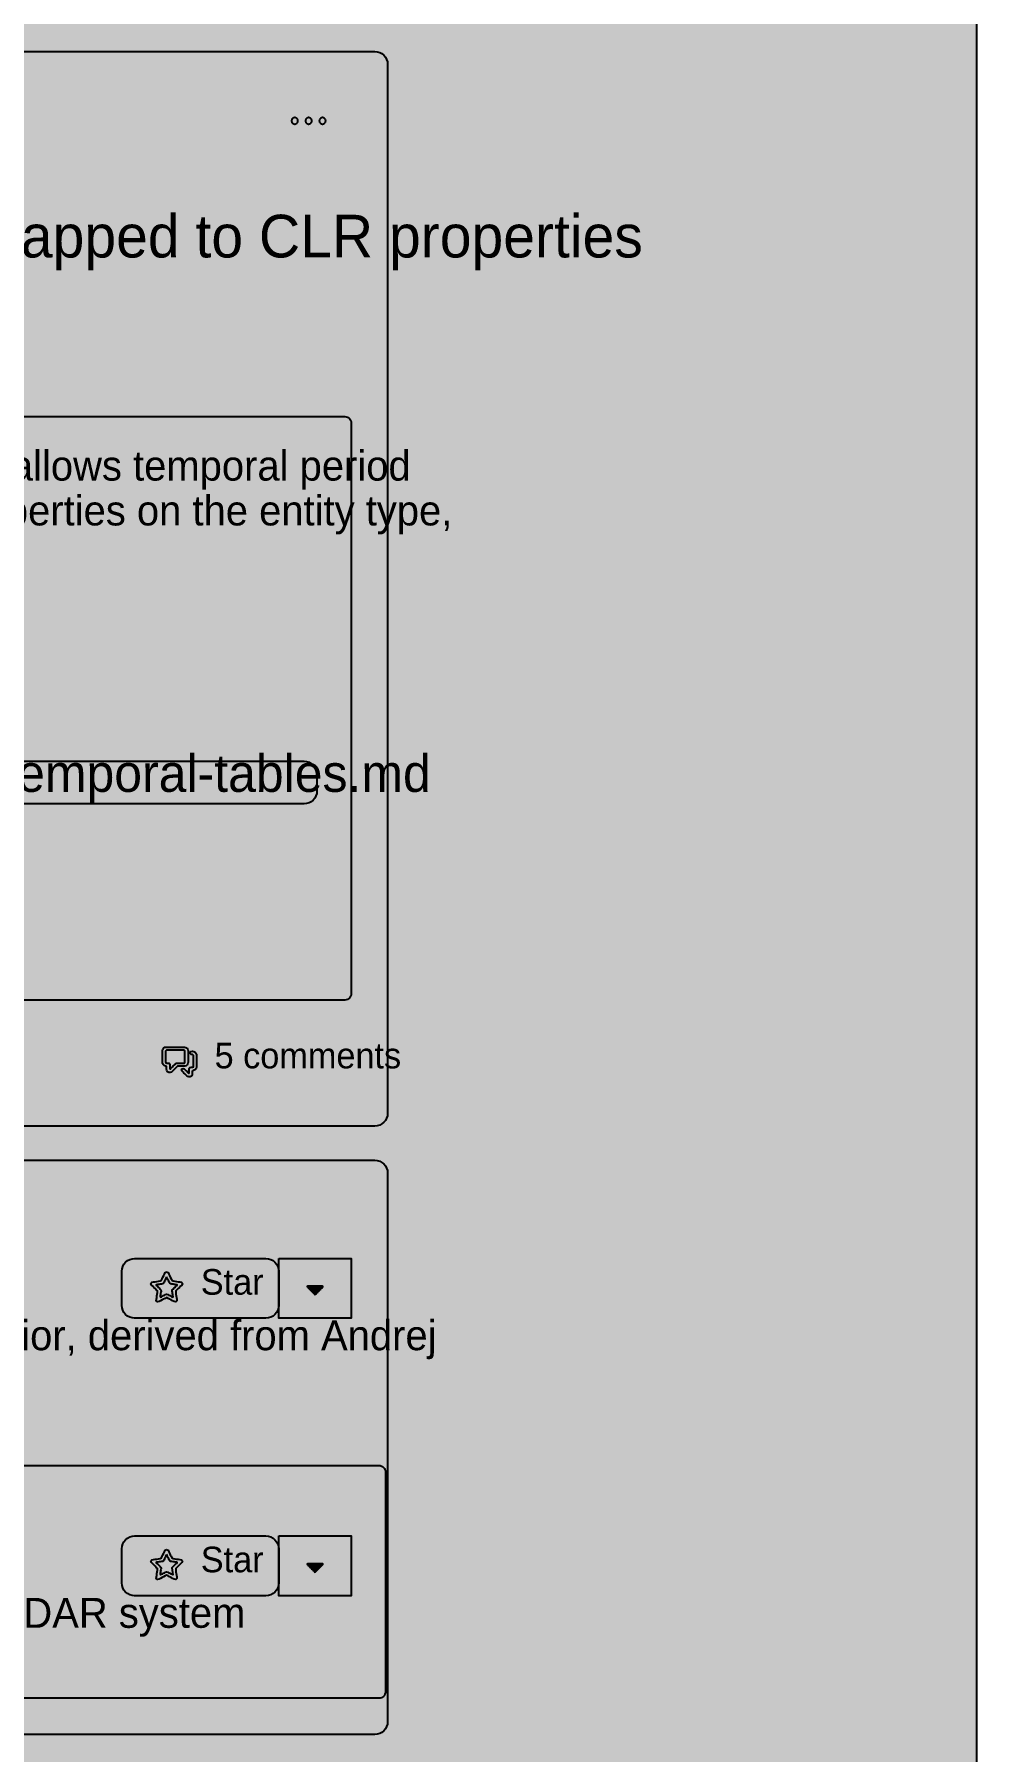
# Model space of a CAD drawing. Extents: x 0 to 2255, y 0 to 8703.
# Drawn here: x 839 to 1280, y 7000 to 7804 of the extents above; entities that cross this region are included whole.
import ezdxf

# ---------------------------------------------------------------- set-up
doc = ezdxf.new("R2010")
doc.units = 0

msp = doc.modelspace()

# ---------------------------------------------------------------- hatches: boundary and pattern name
at = {"true_color": 0x0d1117}
for points in [[(0, 8703), (1280, 8703), (1280, 0.44), (0, 0.44)], [(0, 8639), (1280, 8639), (1280, 0.44), (0, 0.44)], [(350, 7796.22), (998.03, 7796.22), (998.03, 7796.22), (999.2, 7796.1), (1000.33, 7795.76), (1001.36, 7795.21), (1002.27, 7794.46), (1003.02, 7793.55), (1003.57, 7792.51), (1003.92, 7791.39), (1004.03, 7790.22), (1004.03, 7298.94), (1004.03, 7298.94), (1003.92, 7297.77), (1003.57, 7296.64), (1003.02, 7295.6), (1002.27, 7294.69), (1001.36, 7293.95), (1000.33, 7293.39), (999.2, 7293.05), (998.03, 7292.94), (350, 7292.94), (350, 7292.94), (348.83, 7293.05), (347.7, 7293.39), (346.67, 7293.95), (345.76, 7294.69), (345.01, 7295.6), (344.46, 7296.64), (344.12, 7297.77), (344, 7298.94), (344, 7790.22), (344, 7790.22), (344.12, 7791.39), (344.46, 7792.51), (345.01, 7793.55), (345.76, 7794.46), (346.67, 7795.21), (347.7, 7795.76), (348.83, 7796.1), (350, 7796.22)], [(350, 7276.94), (998.03, 7276.94), (998.03, 7276.94), (999.2, 7276.82), (1000.33, 7276.48), (1001.36, 7275.93), (1002.27, 7275.18), (1003.02, 7274.27), (1003.57, 7273.23), (1003.92, 7272.11), (1004.03, 7270.94), (1004.03, 7013.94), (1004.03, 7013.94), (1003.92, 7012.77), (1003.57, 7011.64), (1003.02, 7010.6), (1002.27, 7009.69), (1001.36, 7008.95), (1000.33, 7008.39), (999.2, 7008.05), (998.03, 7007.94), (350, 7007.94), (350, 7007.94), (348.83, 7008.05), (347.7, 7008.39), (346.67, 7008.95), (345.76, 7009.69), (345.01, 7010.6), (344.46, 7011.64), (344.12, 7012.77), (344, 7013.94), (344, 7270.94), (344, 7270.94), (344.12, 7272.11), (344.46, 7273.23), (345.01, 7274.27), (345.76, 7275.18), (346.67, 7275.93), (347.7, 7276.48), (348.83, 7276.82), (350, 7276.94)], [(348, 7133.94), (1000.03, 7133.94), (1000.03, 7133.94), (1000.62, 7133.88), (1001.18, 7133.71), (1001.7, 7133.43), (1002.15, 7133.06), (1002.53, 7132.6), (1002.8, 7132.09), (1002.97, 7131.52), (1003.03, 7130.94), (1003.03, 7027.94), (1003.03, 7027.94), (1002.97, 7027.35), (1002.8, 7026.79), (1002.53, 7026.27), (1002.15, 7025.82), (1001.7, 7025.44), (1001.18, 7025.17), (1000.62, 7025), (1000.03, 7024.94), (348, 7024.94), (348, 7024.94), (347.41, 7025), (346.85, 7025.17), (346.33, 7025.44), (345.88, 7025.82), (345.51, 7026.27), (345.23, 7026.79), (345.06, 7027.35), (345, 7027.94), (345, 7130.94), (345, 7130.94), (345.06, 7131.52), (345.23, 7132.09), (345.51, 7132.6), (345.88, 7133.06), (346.33, 7133.43), (346.85, 7133.71), (347.41, 7133.88), (348, 7133.94)]]:
    msp.add_hatch(color=256, dxfattribs=at).paths.add_polyline_path(points, flags=0)
at = {"true_color": 0x010409}
msp.add_hatch(color=256, dxfattribs=at).paths.add_polyline_path([(0, 8639), (1280, 8639), (1280, 0.44), (0, 0.44)], flags=0)
at = {"true_color": 0x9198a1}
h = msp.add_hatch(color=256, dxfattribs=at)
h.paths.add_polyline_path([(967.03, 7762.22), (967.18, 7762.23), (967.32, 7762.25), (967.47, 7762.28), (967.61, 7762.33), (967.74, 7762.4), (967.86, 7762.47), (967.98, 7762.56), (968.09, 7762.66), (968.19, 7762.77), (968.28, 7762.89), (968.35, 7763.01), (968.42, 7763.14), (968.47, 7763.28), (968.5, 7763.43), (968.52, 7763.57), (968.53, 7763.72), (968.52, 7763.87), (968.5, 7764.01), (968.47, 7764.15), (968.42, 7764.29), (968.35, 7764.43), (968.28, 7764.55), (968.19, 7764.67), (968.09, 7764.78), (967.98, 7764.88), (967.86, 7764.97), (967.74, 7765.04), (967.61, 7765.1), (967.47, 7765.15), (967.32, 7765.19), (967.18, 7765.21), (967.03, 7765.22), (966.88, 7765.21), (966.74, 7765.19), (966.6, 7765.15), (966.46, 7765.1), (966.32, 7765.04), (966.2, 7764.97), (966.08, 7764.88), (965.97, 7764.78), (965.87, 7764.67), (965.78, 7764.55), (965.71, 7764.43), (965.65, 7764.29), (965.6, 7764.15), (965.56, 7764.01), (965.54, 7763.87), (965.53, 7763.72), (965.54, 7763.57), (965.56, 7763.43), (965.6, 7763.28), (965.65, 7763.14), (965.71, 7763.01), (965.78, 7762.89), (965.87, 7762.77), (965.97, 7762.66), (966.08, 7762.56), (966.2, 7762.47), (966.32, 7762.4), (966.46, 7762.33), (966.6, 7762.28), (966.74, 7762.25), (966.88, 7762.23), (967.03, 7762.22)], flags=0)
h.paths.add_polyline_path([(960.53, 7762.22), (960.68, 7762.23), (960.82, 7762.25), (960.97, 7762.28), (961.11, 7762.33), (961.24, 7762.4), (961.36, 7762.47), (961.48, 7762.56), (961.59, 7762.66), (961.69, 7762.77), (961.78, 7762.89), (961.85, 7763.01), (961.92, 7763.14), (961.97, 7763.28), (962, 7763.43), (962.02, 7763.57), (962.03, 7763.72), (962.02, 7763.87), (962, 7764.01), (961.97, 7764.15), (961.92, 7764.29), (961.85, 7764.43), (961.78, 7764.55), (961.69, 7764.67), (961.59, 7764.78), (961.48, 7764.88), (961.36, 7764.97), (961.24, 7765.04), (961.11, 7765.1), (960.97, 7765.15), (960.82, 7765.19), (960.68, 7765.21), (960.53, 7765.22), (960.38, 7765.21), (960.24, 7765.19), (960.1, 7765.15), (959.96, 7765.1), (959.82, 7765.04), (959.7, 7764.97), (959.58, 7764.88), (959.47, 7764.78), (959.37, 7764.67), (959.28, 7764.55), (959.21, 7764.43), (959.15, 7764.29), (959.1, 7764.15), (959.06, 7764.01), (959.04, 7763.87), (959.03, 7763.72), (959.04, 7763.57), (959.06, 7763.43), (959.1, 7763.28), (959.15, 7763.14), (959.21, 7763.01), (959.28, 7762.89), (959.37, 7762.77), (959.47, 7762.66), (959.58, 7762.56), (959.7, 7762.47), (959.82, 7762.4), (959.96, 7762.33), (960.1, 7762.28), (960.24, 7762.25), (960.38, 7762.23), (960.53, 7762.22)], flags=0)
h.paths.add_polyline_path([(973.53, 7762.22), (973.68, 7762.23), (973.82, 7762.25), (973.97, 7762.28), (974.11, 7762.33), (974.24, 7762.4), (974.36, 7762.47), (974.48, 7762.56), (974.59, 7762.66), (974.69, 7762.77), (974.78, 7762.89), (974.85, 7763.01), (974.92, 7763.14), (974.97, 7763.28), (975, 7763.43), (975.02, 7763.57), (975.03, 7763.72), (975.02, 7763.87), (975, 7764.01), (974.97, 7764.15), (974.92, 7764.29), (974.85, 7764.43), (974.78, 7764.55), (974.69, 7764.67), (974.59, 7764.78), (974.48, 7764.88), (974.36, 7764.97), (974.24, 7765.04), (974.11, 7765.1), (973.97, 7765.15), (973.82, 7765.19), (973.68, 7765.21), (973.53, 7765.22), (973.38, 7765.21), (973.24, 7765.19), (973.1, 7765.15), (972.96, 7765.1), (972.82, 7765.04), (972.7, 7764.97), (972.58, 7764.88), (972.47, 7764.78), (972.37, 7764.67), (972.28, 7764.55), (972.21, 7764.43), (972.15, 7764.29), (972.1, 7764.15), (972.06, 7764.01), (972.04, 7763.87), (972.03, 7763.72), (972.04, 7763.57), (972.06, 7763.43), (972.1, 7763.28), (972.15, 7763.14), (972.21, 7763.01), (972.28, 7762.89), (972.37, 7762.77), (972.47, 7762.66), (972.58, 7762.56), (972.7, 7762.47), (972.82, 7762.4), (972.96, 7762.33), (973.1, 7762.28), (973.24, 7762.25), (973.38, 7762.23), (973.53, 7762.22)], flags=0)
at = {"true_color": 0x151b23}
msp.add_hatch(color=256, dxfattribs=at).paths.add_polyline_path([(364, 7625.22), (984.03, 7625.22), (984.03, 7625.22), (984.62, 7625.16), (985.18, 7624.99), (985.7, 7624.71), (986.15, 7624.34), (986.53, 7623.89), (986.8, 7623.37), (986.97, 7622.8), (987.03, 7622.22), (987.03, 7354.94), (987.03, 7354.94), (986.97, 7354.35), (986.8, 7353.79), (986.53, 7353.27), (986.15, 7352.82), (985.7, 7352.44), (985.18, 7352.17), (984.62, 7352), (984.03, 7351.94), (364, 7351.94), (364, 7351.94), (363.41, 7352), (362.85, 7352.17), (362.33, 7352.44), (361.88, 7352.82), (361.51, 7353.27), (361.23, 7353.79), (361.06, 7354.35), (361, 7354.94), (361, 7622.22), (361, 7622.22), (361.06, 7622.8), (361.23, 7623.37), (361.51, 7623.89), (361.88, 7624.34), (362.33, 7624.71), (362.85, 7624.99), (363.41, 7625.16), (364, 7625.22)], flags=0)
at = {"true_color": 0x656c76}
msp.add_hatch(color=256, dxfattribs=at).paths.add_polyline_path([(383, 7463.81), (964.92, 7463.81), (964.92, 7463.81), (966.09, 7463.7), (967.22, 7463.36), (968.26, 7462.8), (969.16, 7462.06), (969.91, 7461.15), (970.47, 7460.11), (970.81, 7458.98), (970.92, 7457.81), (970.92, 7449.81), (970.92, 7449.81), (970.81, 7448.64), (970.47, 7447.52), (969.91, 7446.48), (969.16, 7445.57), (968.26, 7444.82), (967.22, 7444.27), (966.09, 7443.93), (964.92, 7443.81), (383, 7443.81), (383, 7443.81), (381.83, 7443.93), (380.7, 7444.27), (379.67, 7444.82), (378.76, 7445.57), (378.01, 7446.48), (377.46, 7447.52), (377.12, 7448.64), (377, 7449.81), (377, 7457.81), (377, 7457.81), (377.12, 7458.98), (377.46, 7460.11), (378.01, 7461.15), (378.76, 7462.06), (379.67, 7462.8), (380.7, 7463.36), (381.83, 7463.7), (383, 7463.81)], flags=0)
at = {"true_color": 0x9198a1}
h = msp.add_hatch(color=256, dxfattribs=at)
h.paths.add_polyline_path([(900.27, 7329.94), (900.93, 7329.94), (901.6, 7329.94), (902.26, 7329.94), (902.92, 7329.94), (903.59, 7329.94), (904.25, 7329.94), (904.92, 7329.94), (905.58, 7329.94), (906.25, 7329.94), (906.91, 7329.94), (907.58, 7329.94), (908.24, 7329.94), (908.91, 7329.93), (909.54, 7329.75), (910.07, 7329.35), (910.41, 7328.79), (910.52, 7328.13), (910.52, 7327.47), (910.52, 7326.81), (910.52, 7326.14), (910.52, 7325.48), (910.52, 7324.81), (910.52, 7324.15), (910.52, 7323.48), (910.52, 7322.82), (910.43, 7322.16), (910.12, 7321.58), (909.61, 7321.16), (908.98, 7320.95), (908.32, 7320.94), (907.65, 7320.94), (906.99, 7320.94), (906.33, 7320.94), (905.66, 7320.94), (905.17, 7320.53), (904.7, 7320.06), (904.23, 7319.59), (903.76, 7319.12), (903.29, 7318.65), (902.8, 7318.2), (902.18, 7317.96), (901.53, 7318.01), (900.96, 7318.35), (900.6, 7318.9), (900.52, 7319.55), (900.52, 7320.22), (900.52, 7320.88), (899.91, 7320.97), (899.3, 7321.23), (898.83, 7321.69), (898.56, 7322.3), (898.52, 7322.96), (898.52, 7323.62), (898.52, 7324.29), (898.52, 7324.95), (898.52, 7325.62), (898.52, 7326.28), (898.52, 7326.95), (898.52, 7327.61), (898.52, 7328.28), (898.68, 7328.92), (899.06, 7329.46), (899.62, 7329.81), (900.27, 7329.94)], flags=0)
h.paths.add_polyline_path([(900.02, 7328.19), (900.02, 7327.67), (900.02, 7327.14), (900.02, 7326.62), (900.02, 7326.1), (900.02, 7325.58), (900.02, 7325.06), (900.02, 7324.54), (900.02, 7324.02), (900.02, 7323.49), (900.02, 7322.97), (900.12, 7322.48), (900.63, 7322.44), (901.15, 7322.44), (901.65, 7322.33), (901.97, 7321.93), (902.02, 7321.41), (902.02, 7320.89), (902.02, 7320.37), (902.02, 7319.85), (902.13, 7319.62), (902.5, 7319.99), (902.87, 7320.35), (903.24, 7320.72), (903.61, 7321.09), (903.98, 7321.46), (904.35, 7321.83), (904.72, 7322.2), (905.17, 7322.43), (905.69, 7322.44), (906.21, 7322.44), (906.73, 7322.44), (907.26, 7322.44), (907.78, 7322.44), (908.3, 7322.44), (908.82, 7322.44), (909.02, 7322.87), (909.02, 7323.39), (909.02, 7323.91), (909.02, 7324.44), (909.02, 7324.96), (909.02, 7325.48), (909.02, 7326), (909.02, 7326.52), (909.02, 7327.04), (909.02, 7327.56), (909.02, 7328.09), (908.74, 7328.44), (908.22, 7328.44), (907.7, 7328.44), (907.17, 7328.44), (906.65, 7328.44), (906.13, 7328.44), (905.61, 7328.44), (905.09, 7328.44), (904.57, 7328.44), (904.04, 7328.44), (903.52, 7328.44), (903, 7328.44), (902.48, 7328.44), (901.96, 7328.44), (901.44, 7328.44), (900.92, 7328.44), (900.39, 7328.44), (900.02, 7328.19)], flags=0)
h.paths.add_polyline_path([(913.02, 7326.19), (912.55, 7326.44), (911.95, 7326.51), (911.55, 7326.95), (911.6, 7327.54), (912.07, 7327.91), (912.67, 7327.94), (913.28, 7327.86), (913.82, 7327.59), (914.23, 7327.14), (914.47, 7326.58), (914.52, 7325.98), (914.52, 7325.37), (914.52, 7324.76), (914.52, 7324.15), (914.52, 7323.54), (914.52, 7322.93), (914.52, 7322.32), (914.52, 7321.71), (914.52, 7321.1), (914.5, 7320.49), (914.33, 7319.91), (913.97, 7319.42), (913.47, 7319.08), (912.88, 7318.94), (912.52, 7318.69), (912.52, 7318.08), (912.52, 7317.47), (912.42, 7316.87), (912.09, 7316.37), (911.58, 7316.04), (910.98, 7315.94), (910.4, 7316.1), (909.92, 7316.47), (909.49, 7316.9), (909.06, 7317.33), (908.63, 7317.76), (908.2, 7318.2), (907.77, 7318.63), (907.5, 7319.16), (907.7, 7319.72), (908.24, 7319.96), (908.79, 7319.73), (909.22, 7319.3), (909.65, 7318.86), (910.08, 7318.43), (910.51, 7318), (910.94, 7317.57), (911.02, 7318), (911.02, 7318.61), (911.02, 7319.22), (911.03, 7319.83), (911.36, 7320.32), (911.95, 7320.44), (912.56, 7320.44), (913.02, 7320.7), (913.02, 7321.31), (913.02, 7321.92), (913.02, 7322.53), (913.02, 7323.14), (913.02, 7323.75), (913.02, 7324.36), (913.02, 7324.97), (913.02, 7325.58), (913.02, 7326.19)], flags=0)
at = {"true_color": 0x212830}
for points in [[(885.5, 7230.94), (947.03, 7230.94), (947.03, 7230.94), (948.2, 7230.82), (949.33, 7230.48), (950.36, 7229.93), (951.27, 7229.18), (952.02, 7228.27), (952.57, 7227.23), (952.92, 7226.11), (953.03, 7224.94), (953.03, 7208.94), (953.03, 7208.94), (952.92, 7207.77), (952.57, 7206.64), (952.02, 7205.6), (951.27, 7204.69), (950.36, 7203.95), (949.33, 7203.39), (948.2, 7203.05), (947.03, 7202.94), (885.5, 7202.94), (885.5, 7202.94), (884.33, 7203.05), (883.2, 7203.39), (882.17, 7203.95), (881.26, 7204.69), (880.51, 7205.6), (879.96, 7206.64), (879.62, 7207.77), (879.5, 7208.94), (879.5, 7224.94), (879.5, 7224.94), (879.62, 7226.11), (879.96, 7227.23), (880.51, 7228.27), (881.26, 7229.18), (882.17, 7229.93), (883.2, 7230.48), (884.33, 7230.82), (885.5, 7230.94)], [(953.03, 7230.94), (987.03, 7230.94), (987.03, 7202.94), (953.03, 7202.94)], [(885.5, 7100.94), (947.03, 7100.94), (947.03, 7100.94), (948.2, 7100.82), (949.33, 7100.48), (950.36, 7099.93), (951.27, 7099.18), (952.02, 7098.27), (952.57, 7097.23), (952.92, 7096.11), (953.03, 7094.94), (953.03, 7078.94), (953.03, 7078.94), (952.92, 7077.77), (952.57, 7076.64), (952.02, 7075.6), (951.27, 7074.69), (950.36, 7073.95), (949.33, 7073.39), (948.2, 7073.05), (947.03, 7072.94), (885.5, 7072.94), (885.5, 7072.94), (884.33, 7073.05), (883.2, 7073.39), (882.17, 7073.95), (881.26, 7074.69), (880.51, 7075.6), (879.96, 7076.64), (879.62, 7077.77), (879.5, 7078.94), (879.5, 7094.94), (879.5, 7094.94), (879.62, 7096.11), (879.96, 7097.23), (880.51, 7098.27), (881.26, 7099.18), (882.17, 7099.93), (883.2, 7100.48), (884.33, 7100.82), (885.5, 7100.94)], [(953.03, 7100.94), (987.03, 7100.94), (987.03, 7072.94), (953.03, 7072.94)]]:
    msp.add_hatch(color=256, dxfattribs=at).paths.add_polyline_path(points, flags=0)
at = {"true_color": 0x9198a1}
h = msp.add_hatch(color=256, dxfattribs=at)
h.paths.add_polyline_path([(900.5, 7224.69), (901.15, 7224.3), (901.51, 7223.59), (901.86, 7222.88), (902.21, 7222.17), (902.56, 7221.45), (902.91, 7220.74), (903.53, 7220.39), (904.31, 7220.27), (905.1, 7220.16), (905.89, 7220.04), (906.67, 7219.93), (907.46, 7219.79), (907.9, 7219.18), (907.59, 7218.48), (907.03, 7217.92), (906.46, 7217.37), (905.89, 7216.81), (905.32, 7216.26), (904.75, 7215.7), (904.74, 7214.97), (904.88, 7214.18), (905.01, 7213.4), (905.15, 7212.62), (905.28, 7211.83), (905.33, 7211.05), (904.76, 7210.54), (904.02, 7210.74), (903.31, 7211.11), (902.61, 7211.48), (901.91, 7211.85), (901.2, 7212.22), (900.5, 7212.59), (899.79, 7212.22), (899.09, 7211.85), (898.39, 7211.48), (897.68, 7211.11), (896.98, 7210.74), (896.23, 7210.54), (895.67, 7211.05), (895.72, 7211.84), (895.86, 7212.62), (895.99, 7213.4), (896.12, 7214.19), (896.26, 7214.97), (896.25, 7215.71), (895.68, 7216.26), (895.11, 7216.82), (894.54, 7217.37), (893.97, 7217.93), (893.4, 7218.48), (893.09, 7219.18), (893.54, 7219.79), (894.33, 7219.93), (895.11, 7220.04), (895.9, 7220.16), (896.69, 7220.27), (897.47, 7220.39), (898.09, 7220.74), (898.44, 7221.45), (898.79, 7222.17), (899.14, 7222.88), (899.49, 7223.59), (899.85, 7224.3), (900.5, 7224.69)], flags=0)
h.paths.add_polyline_path([(900.5, 7222.24), (900.26, 7221.75), (900.02, 7221.26), (899.78, 7220.77), (899.53, 7220.29), (899.29, 7219.8), (899.04, 7219.31), (898.58, 7219.03), (898.04, 7218.95), (897.5, 7218.88), (896.97, 7218.8), (896.43, 7218.72), (895.89, 7218.64), (895.53, 7218.5), (895.92, 7218.12), (896.31, 7217.74), (896.7, 7217.36), (897.1, 7216.98), (897.49, 7216.6), (897.84, 7216.19), (897.9, 7215.66), (897.81, 7215.12), (897.71, 7214.58), (897.62, 7214.04), (897.53, 7213.51), (897.44, 7212.97), (897.58, 7212.75), (898.06, 7213), (898.54, 7213.26), (899.02, 7213.51), (899.51, 7213.76), (899.99, 7214.02), (900.5, 7214.19), (901.01, 7214.02), (901.49, 7213.76), (901.98, 7213.51), (902.46, 7213.25), (902.94, 7213), (903.43, 7212.75), (903.56, 7212.97), (903.47, 7213.51), (903.38, 7214.04), (903.29, 7214.58), (903.19, 7215.12), (903.1, 7215.66), (903.16, 7216.19), (903.51, 7216.6), (903.9, 7216.98), (904.3, 7217.36), (904.69, 7217.74), (905.08, 7218.12), (905.47, 7218.5), (905.11, 7218.64), (904.57, 7218.72), (904.03, 7218.8), (903.49, 7218.87), (902.95, 7218.95), (902.41, 7219.03), (901.96, 7219.32), (901.71, 7219.8), (901.47, 7220.29), (901.22, 7220.78), (900.98, 7221.27), (900.74, 7221.76), (900.5, 7222.24)], flags=0)
for points in [[(966.46, 7217.51), (966.66, 7217.31), (966.86, 7217.11), (967.05, 7216.91), (967.25, 7216.72), (967.45, 7216.52), (967.65, 7216.32), (967.85, 7216.12), (968.05, 7215.92), (968.25, 7215.72), (968.44, 7215.53), (968.64, 7215.33), (968.84, 7215.13), (969.04, 7214.93), (969.24, 7214.73), (969.44, 7214.53), (969.63, 7214.33), (969.83, 7214.14), (970.09, 7214.05), (970.31, 7214.21), (970.51, 7214.41), (970.7, 7214.61), (970.9, 7214.81), (971.1, 7215.01), (971.3, 7215.21), (971.5, 7215.4), (971.7, 7215.6), (971.89, 7215.8), (972.09, 7216), (972.29, 7216.2), (972.49, 7216.4), (972.69, 7216.6), (972.89, 7216.79), (973.09, 7216.99), (973.28, 7217.19), (973.48, 7217.39), (973.66, 7217.6), (973.61, 7217.86), (973.35, 7217.94), (973.07, 7217.94), (972.78, 7217.94), (972.5, 7217.94), (972.22, 7217.94), (971.94, 7217.94), (971.66, 7217.94), (971.38, 7217.94), (971.1, 7217.94), (970.82, 7217.94), (970.54, 7217.94), (970.26, 7217.94), (969.98, 7217.94), (969.7, 7217.94), (969.41, 7217.94), (969.13, 7217.94), (968.85, 7217.94), (968.57, 7217.94), (968.29, 7217.94), (968.01, 7217.94), (967.73, 7217.94), (967.45, 7217.94), (967.17, 7217.94), (966.89, 7217.94), (966.61, 7217.94), (966.4, 7217.77), (966.46, 7217.51)], [(966.46, 7087.51), (966.66, 7087.31), (966.86, 7087.11), (967.05, 7086.91), (967.25, 7086.72), (967.45, 7086.52), (967.65, 7086.32), (967.85, 7086.12), (968.05, 7085.92), (968.25, 7085.72), (968.44, 7085.53), (968.64, 7085.33), (968.84, 7085.13), (969.04, 7084.93), (969.24, 7084.73), (969.44, 7084.53), (969.63, 7084.33), (969.83, 7084.14), (970.09, 7084.05), (970.31, 7084.21), (970.51, 7084.41), (970.7, 7084.61), (970.9, 7084.81), (971.1, 7085.01), (971.3, 7085.21), (971.5, 7085.4), (971.7, 7085.6), (971.89, 7085.8), (972.09, 7086), (972.29, 7086.2), (972.49, 7086.4), (972.69, 7086.6), (972.89, 7086.79), (973.09, 7086.99), (973.28, 7087.19), (973.48, 7087.39), (973.66, 7087.6), (973.61, 7087.86), (973.35, 7087.94), (973.07, 7087.94), (972.78, 7087.94), (972.5, 7087.94), (972.22, 7087.94), (971.94, 7087.94), (971.66, 7087.94), (971.38, 7087.94), (971.1, 7087.94), (970.82, 7087.94), (970.54, 7087.94), (970.26, 7087.94), (969.98, 7087.94), (969.7, 7087.94), (969.41, 7087.94), (969.13, 7087.94), (968.85, 7087.94), (968.57, 7087.94), (968.29, 7087.94), (968.01, 7087.94), (967.73, 7087.94), (967.45, 7087.94), (967.17, 7087.94), (966.89, 7087.94), (966.61, 7087.94), (966.4, 7087.77), (966.46, 7087.51)]]:
    msp.add_hatch(color=256, dxfattribs=at).paths.add_polyline_path(points, flags=0)
h = msp.add_hatch(color=256, dxfattribs=at)
h.paths.add_polyline_path([(900.5, 7094.69), (901.15, 7094.3), (901.51, 7093.59), (901.86, 7092.88), (902.21, 7092.17), (902.56, 7091.45), (902.91, 7090.74), (903.53, 7090.39), (904.31, 7090.27), (905.1, 7090.16), (905.89, 7090.04), (906.67, 7089.93), (907.46, 7089.79), (907.9, 7089.18), (907.59, 7088.48), (907.03, 7087.92), (906.46, 7087.37), (905.89, 7086.81), (905.32, 7086.26), (904.75, 7085.7), (904.74, 7084.97), (904.88, 7084.18), (905.01, 7083.4), (905.15, 7082.62), (905.28, 7081.83), (905.33, 7081.05), (904.76, 7080.54), (904.02, 7080.74), (903.31, 7081.11), (902.61, 7081.48), (901.91, 7081.85), (901.2, 7082.22), (900.5, 7082.59), (899.79, 7082.22), (899.09, 7081.85), (898.39, 7081.48), (897.68, 7081.11), (896.98, 7080.74), (896.23, 7080.54), (895.67, 7081.05), (895.72, 7081.84), (895.86, 7082.62), (895.99, 7083.4), (896.12, 7084.19), (896.26, 7084.97), (896.25, 7085.71), (895.68, 7086.26), (895.11, 7086.82), (894.54, 7087.37), (893.97, 7087.93), (893.4, 7088.48), (893.09, 7089.18), (893.54, 7089.79), (894.33, 7089.93), (895.11, 7090.04), (895.9, 7090.16), (896.69, 7090.27), (897.47, 7090.39), (898.09, 7090.74), (898.44, 7091.45), (898.79, 7092.17), (899.14, 7092.88), (899.49, 7093.59), (899.85, 7094.3), (900.5, 7094.69)], flags=0)
h.paths.add_polyline_path([(900.5, 7092.24), (900.26, 7091.75), (900.02, 7091.26), (899.78, 7090.77), (899.53, 7090.29), (899.29, 7089.8), (899.04, 7089.31), (898.58, 7089.03), (898.04, 7088.95), (897.5, 7088.88), (896.97, 7088.8), (896.43, 7088.72), (895.89, 7088.64), (895.53, 7088.5), (895.92, 7088.12), (896.31, 7087.74), (896.7, 7087.36), (897.1, 7086.98), (897.49, 7086.6), (897.84, 7086.19), (897.9, 7085.66), (897.81, 7085.12), (897.71, 7084.58), (897.62, 7084.04), (897.53, 7083.51), (897.44, 7082.97), (897.58, 7082.75), (898.06, 7083), (898.54, 7083.26), (899.02, 7083.51), (899.51, 7083.76), (899.99, 7084.02), (900.5, 7084.19), (901.01, 7084.02), (901.49, 7083.76), (901.98, 7083.51), (902.46, 7083.25), (902.94, 7083), (903.43, 7082.75), (903.56, 7082.97), (903.47, 7083.51), (903.38, 7084.04), (903.29, 7084.58), (903.19, 7085.12), (903.1, 7085.66), (903.16, 7086.19), (903.51, 7086.6), (903.9, 7086.98), (904.3, 7087.36), (904.69, 7087.74), (905.08, 7088.12), (905.47, 7088.5), (905.11, 7088.64), (904.57, 7088.72), (904.03, 7088.8), (903.49, 7088.87), (902.95, 7088.95), (902.41, 7089.03), (901.96, 7089.32), (901.71, 7089.8), (901.47, 7090.29), (901.22, 7090.78), (900.98, 7091.27), (900.74, 7091.76), (900.5, 7092.24)], flags=0)

# ---------------------------------------------------------------- linework, layer by layer
at = {"true_color": 0x0d1117}
for points in [[(0, 8703), (1280, 8703), (1280, 0.44), (0, 0.44)], [(0, 8639), (1280, 8639), (1280, 0.44), (0, 0.44)]]:
    msp.add_lwpolyline(points, close=True, dxfattribs=at)
at = {"true_color": 0x010409}
msp.add_lwpolyline([(0, 8639), (1280, 8639), (1280, 0.44), (0, 0.44)], close=True, dxfattribs=at)
at = {"true_color": 0x3d444d}
for points in [[(350, 7796.22), (998.03, 7796.22), (998.03, 7796.22), (999.2, 7796.1), (1000.33, 7795.76), (1001.36, 7795.21), (1002.27, 7794.46), (1003.02, 7793.55), (1003.57, 7792.51), (1003.92, 7791.39), (1004.03, 7790.22), (1004.03, 7298.94), (1004.03, 7298.94), (1003.92, 7297.77), (1003.57, 7296.64), (1003.02, 7295.6), (1002.27, 7294.69), (1001.36, 7293.95), (1000.33, 7293.39), (999.2, 7293.05), (998.03, 7292.94), (350, 7292.94)], [(350, 7276.94), (998.03, 7276.94), (998.03, 7276.94), (999.2, 7276.82), (1000.33, 7276.48), (1001.36, 7275.93), (1002.27, 7275.18), (1003.02, 7274.27), (1003.57, 7273.23), (1003.92, 7272.11), (1004.03, 7270.94), (1004.03, 7013.94), (1004.03, 7013.94), (1003.92, 7012.77), (1003.57, 7011.64), (1003.02, 7010.6), (1002.27, 7009.69), (1001.36, 7008.95), (1000.33, 7008.39), (999.2, 7008.05), (998.03, 7007.94), (350, 7007.94)]]:
    msp.add_lwpolyline(points, dxfattribs=at)
at = {"true_color": 0x9198a1}
for points in [[(960.53, 7762.22), (960.68, 7762.23), (960.82, 7762.25), (960.97, 7762.28), (961.11, 7762.33), (961.24, 7762.4), (961.36, 7762.47), (961.48, 7762.56), (961.59, 7762.66), (961.69, 7762.77), (961.78, 7762.89), (961.85, 7763.01), (961.92, 7763.14), (961.97, 7763.28), (962, 7763.43), (962.02, 7763.57), (962.03, 7763.72), (962.02, 7763.87), (962, 7764.01), (961.97, 7764.15), (961.92, 7764.29), (961.85, 7764.43), (961.78, 7764.55), (961.69, 7764.67), (961.59, 7764.78), (961.48, 7764.88), (961.36, 7764.97), (961.24, 7765.04), (961.11, 7765.1), (960.97, 7765.15), (960.82, 7765.19), (960.68, 7765.21), (960.53, 7765.22), (960.38, 7765.21), (960.24, 7765.19), (960.1, 7765.15), (959.96, 7765.1), (959.82, 7765.04), (959.7, 7764.97), (959.58, 7764.88), (959.47, 7764.78), (959.37, 7764.67), (959.28, 7764.55), (959.21, 7764.43), (959.15, 7764.29), (959.1, 7764.15), (959.06, 7764.01), (959.04, 7763.87), (959.03, 7763.72), (959.04, 7763.57), (959.06, 7763.43), (959.1, 7763.28), (959.15, 7763.14), (959.21, 7763.01), (959.28, 7762.89), (959.37, 7762.77), (959.47, 7762.66), (959.58, 7762.56), (959.7, 7762.47), (959.82, 7762.4), (959.96, 7762.33), (960.1, 7762.28), (960.24, 7762.25), (960.38, 7762.23), (960.53, 7762.22)], [(967.03, 7762.22), (967.18, 7762.23), (967.32, 7762.25), (967.47, 7762.28), (967.61, 7762.33), (967.74, 7762.4), (967.86, 7762.47), (967.98, 7762.56), (968.09, 7762.66), (968.19, 7762.77), (968.28, 7762.89), (968.35, 7763.01), (968.42, 7763.14), (968.47, 7763.28), (968.5, 7763.43), (968.52, 7763.57), (968.53, 7763.72), (968.52, 7763.87), (968.5, 7764.01), (968.47, 7764.15), (968.42, 7764.29), (968.35, 7764.43), (968.28, 7764.55), (968.19, 7764.67), (968.09, 7764.78), (967.98, 7764.88), (967.86, 7764.97), (967.74, 7765.04), (967.61, 7765.1), (967.47, 7765.15), (967.32, 7765.19), (967.18, 7765.21), (967.03, 7765.22), (966.88, 7765.21), (966.74, 7765.19), (966.6, 7765.15), (966.46, 7765.1), (966.32, 7765.04), (966.2, 7764.97), (966.08, 7764.88), (965.97, 7764.78), (965.87, 7764.67), (965.78, 7764.55), (965.71, 7764.43), (965.65, 7764.29), (965.6, 7764.15), (965.56, 7764.01), (965.54, 7763.87), (965.53, 7763.72), (965.54, 7763.57), (965.56, 7763.43), (965.6, 7763.28), (965.65, 7763.14), (965.71, 7763.01), (965.78, 7762.89), (965.87, 7762.77), (965.97, 7762.66), (966.08, 7762.56), (966.2, 7762.47), (966.32, 7762.4), (966.46, 7762.33), (966.6, 7762.28), (966.74, 7762.25), (966.88, 7762.23), (967.03, 7762.22)], [(973.53, 7762.22), (973.68, 7762.23), (973.82, 7762.25), (973.97, 7762.28), (974.11, 7762.33), (974.24, 7762.4), (974.36, 7762.47), (974.48, 7762.56), (974.59, 7762.66), (974.69, 7762.77), (974.78, 7762.89), (974.85, 7763.01), (974.92, 7763.14), (974.97, 7763.28), (975, 7763.43), (975.02, 7763.57), (975.03, 7763.72), (975.02, 7763.87), (975, 7764.01), (974.97, 7764.15), (974.92, 7764.29), (974.85, 7764.43), (974.78, 7764.55), (974.69, 7764.67), (974.59, 7764.78), (974.48, 7764.88), (974.36, 7764.97), (974.24, 7765.04), (974.11, 7765.1), (973.97, 7765.15), (973.82, 7765.19), (973.68, 7765.21), (973.53, 7765.22), (973.38, 7765.21), (973.24, 7765.19), (973.1, 7765.15), (972.96, 7765.1), (972.82, 7765.04), (972.7, 7764.97), (972.58, 7764.88), (972.47, 7764.78), (972.37, 7764.67), (972.28, 7764.55), (972.21, 7764.43), (972.15, 7764.29), (972.1, 7764.15), (972.06, 7764.01), (972.04, 7763.87), (972.03, 7763.72), (972.04, 7763.57), (972.06, 7763.43), (972.1, 7763.28), (972.15, 7763.14), (972.21, 7763.01), (972.28, 7762.89), (972.37, 7762.77), (972.47, 7762.66), (972.58, 7762.56), (972.7, 7762.47), (972.82, 7762.4), (972.96, 7762.33), (973.1, 7762.28), (973.24, 7762.25), (973.38, 7762.23), (973.53, 7762.22)], [(900.27, 7329.94), (900.93, 7329.94), (901.6, 7329.94), (902.26, 7329.94), (902.92, 7329.94), (903.59, 7329.94), (904.25, 7329.94), (904.92, 7329.94), (905.58, 7329.94), (906.25, 7329.94), (906.91, 7329.94), (907.58, 7329.94), (908.24, 7329.94), (908.91, 7329.93), (909.54, 7329.75), (910.07, 7329.35), (910.41, 7328.79), (910.52, 7328.13), (910.52, 7327.47), (910.52, 7326.81), (910.52, 7326.14), (910.52, 7325.48), (910.52, 7324.81), (910.52, 7324.15), (910.52, 7323.48), (910.52, 7322.82), (910.43, 7322.16), (910.12, 7321.58), (909.61, 7321.16), (908.98, 7320.95), (908.32, 7320.94), (907.65, 7320.94), (906.99, 7320.94), (906.33, 7320.94), (905.66, 7320.94), (905.17, 7320.53), (904.7, 7320.06), (904.23, 7319.59), (903.76, 7319.12), (903.29, 7318.65), (902.8, 7318.2), (902.18, 7317.96), (901.53, 7318.01), (900.96, 7318.35), (900.6, 7318.9), (900.52, 7319.55), (900.52, 7320.22), (900.52, 7320.88), (899.91, 7320.97), (899.3, 7321.23), (898.83, 7321.69), (898.56, 7322.3), (898.52, 7322.96), (898.52, 7323.62), (898.52, 7324.29), (898.52, 7324.95), (898.52, 7325.62), (898.52, 7326.28), (898.52, 7326.95), (898.52, 7327.61), (898.52, 7328.28), (898.68, 7328.92), (899.06, 7329.46), (899.62, 7329.81), (900.27, 7329.94)], [(900.02, 7328.19), (900.02, 7327.67), (900.02, 7327.14), (900.02, 7326.62), (900.02, 7326.1), (900.02, 7325.58), (900.02, 7325.06), (900.02, 7324.54), (900.02, 7324.02), (900.02, 7323.49), (900.02, 7322.97), (900.12, 7322.48), (900.63, 7322.44), (901.15, 7322.44), (901.65, 7322.33), (901.97, 7321.93), (902.02, 7321.41), (902.02, 7320.89), (902.02, 7320.37), (902.02, 7319.85), (902.13, 7319.62), (902.5, 7319.99), (902.87, 7320.35), (903.24, 7320.72), (903.61, 7321.09), (903.98, 7321.46), (904.35, 7321.83), (904.72, 7322.2), (905.17, 7322.43), (905.69, 7322.44), (906.21, 7322.44), (906.73, 7322.44), (907.26, 7322.44), (907.78, 7322.44), (908.3, 7322.44), (908.82, 7322.44), (909.02, 7322.87), (909.02, 7323.39), (909.02, 7323.91), (909.02, 7324.44), (909.02, 7324.96), (909.02, 7325.48), (909.02, 7326), (909.02, 7326.52), (909.02, 7327.04), (909.02, 7327.56), (909.02, 7328.09), (908.74, 7328.44), (908.22, 7328.44), (907.7, 7328.44), (907.17, 7328.44), (906.65, 7328.44), (906.13, 7328.44), (905.61, 7328.44), (905.09, 7328.44), (904.57, 7328.44), (904.04, 7328.44), (903.52, 7328.44), (903, 7328.44), (902.48, 7328.44), (901.96, 7328.44), (901.44, 7328.44), (900.92, 7328.44), (900.39, 7328.44), (900.02, 7328.19)], [(913.02, 7326.19), (912.55, 7326.44), (911.95, 7326.51), (911.55, 7326.95), (911.6, 7327.54), (912.07, 7327.91), (912.67, 7327.94), (913.28, 7327.86), (913.82, 7327.59), (914.23, 7327.14), (914.47, 7326.58), (914.52, 7325.98), (914.52, 7325.37), (914.52, 7324.76), (914.52, 7324.15), (914.52, 7323.54), (914.52, 7322.93), (914.52, 7322.32), (914.52, 7321.71), (914.52, 7321.1), (914.5, 7320.49), (914.33, 7319.91), (913.97, 7319.42), (913.47, 7319.08), (912.88, 7318.94), (912.52, 7318.69), (912.52, 7318.08), (912.52, 7317.47), (912.42, 7316.87), (912.09, 7316.37), (911.58, 7316.04), (910.98, 7315.94), (910.4, 7316.1), (909.92, 7316.47), (909.49, 7316.9), (909.06, 7317.33), (908.63, 7317.76), (908.2, 7318.2), (907.77, 7318.63), (907.5, 7319.16), (907.7, 7319.72), (908.24, 7319.96), (908.79, 7319.73), (909.22, 7319.3), (909.65, 7318.86), (910.08, 7318.43), (910.51, 7318), (910.94, 7317.57), (911.02, 7318), (911.02, 7318.61), (911.02, 7319.22), (911.03, 7319.83), (911.36, 7320.32), (911.95, 7320.44), (912.56, 7320.44), (913.02, 7320.7), (913.02, 7321.31), (913.02, 7321.92), (913.02, 7322.53), (913.02, 7323.14), (913.02, 7323.75), (913.02, 7324.36), (913.02, 7324.97), (913.02, 7325.58), (913.02, 7326.19)], [(900.5, 7224.69), (901.15, 7224.3), (901.51, 7223.59), (901.86, 7222.88), (902.21, 7222.17), (902.56, 7221.45), (902.91, 7220.74), (903.53, 7220.39), (904.31, 7220.27), (905.1, 7220.16), (905.89, 7220.04), (906.67, 7219.93), (907.46, 7219.79), (907.9, 7219.18), (907.59, 7218.48), (907.03, 7217.92), (906.46, 7217.37), (905.89, 7216.81), (905.32, 7216.26), (904.75, 7215.7), (904.74, 7214.97), (904.88, 7214.18), (905.01, 7213.4), (905.15, 7212.62), (905.28, 7211.83), (905.33, 7211.05), (904.76, 7210.54), (904.02, 7210.74), (903.31, 7211.11), (902.61, 7211.48), (901.91, 7211.85), (901.2, 7212.22), (900.5, 7212.59), (899.79, 7212.22), (899.09, 7211.85), (898.39, 7211.48), (897.68, 7211.11), (896.98, 7210.74), (896.23, 7210.54), (895.67, 7211.05), (895.72, 7211.84), (895.86, 7212.62), (895.99, 7213.4), (896.12, 7214.19), (896.26, 7214.97), (896.25, 7215.71), (895.68, 7216.26), (895.11, 7216.82), (894.54, 7217.37), (893.97, 7217.93), (893.4, 7218.48), (893.09, 7219.18), (893.54, 7219.79), (894.33, 7219.93), (895.11, 7220.04), (895.9, 7220.16), (896.69, 7220.27), (897.47, 7220.39), (898.09, 7220.74), (898.44, 7221.45), (898.79, 7222.17), (899.14, 7222.88), (899.49, 7223.59), (899.85, 7224.3), (900.5, 7224.69)], [(900.5, 7222.24), (900.26, 7221.75), (900.02, 7221.26), (899.78, 7220.77), (899.53, 7220.29), (899.29, 7219.8), (899.04, 7219.31), (898.58, 7219.03), (898.04, 7218.95), (897.5, 7218.88), (896.97, 7218.8), (896.43, 7218.72), (895.89, 7218.64), (895.53, 7218.5), (895.92, 7218.12), (896.31, 7217.74), (896.7, 7217.36), (897.1, 7216.98), (897.49, 7216.6), (897.84, 7216.19), (897.9, 7215.66), (897.81, 7215.12), (897.71, 7214.58), (897.62, 7214.04), (897.53, 7213.51), (897.44, 7212.97), (897.58, 7212.75), (898.06, 7213), (898.54, 7213.26), (899.02, 7213.51), (899.51, 7213.76), (899.99, 7214.02), (900.5, 7214.19), (901.01, 7214.02), (901.49, 7213.76), (901.98, 7213.51), (902.46, 7213.25), (902.94, 7213), (903.43, 7212.75), (903.56, 7212.97), (903.47, 7213.51), (903.38, 7214.04), (903.29, 7214.58), (903.19, 7215.12), (903.1, 7215.66), (903.16, 7216.19), (903.51, 7216.6), (903.9, 7216.98), (904.3, 7217.36), (904.69, 7217.74), (905.08, 7218.12), (905.47, 7218.5), (905.11, 7218.64), (904.57, 7218.72), (904.03, 7218.8), (903.49, 7218.87), (902.95, 7218.95), (902.41, 7219.03), (901.96, 7219.32), (901.71, 7219.8), (901.47, 7220.29), (901.22, 7220.78), (900.98, 7221.27), (900.74, 7221.76), (900.5, 7222.24)], [(966.46, 7217.51), (966.66, 7217.31), (966.86, 7217.11), (967.05, 7216.91), (967.25, 7216.72), (967.45, 7216.52), (967.65, 7216.32), (967.85, 7216.12), (968.05, 7215.92), (968.25, 7215.72), (968.44, 7215.53), (968.64, 7215.33), (968.84, 7215.13), (969.04, 7214.93), (969.24, 7214.73), (969.44, 7214.53), (969.63, 7214.33), (969.83, 7214.14), (970.09, 7214.05), (970.31, 7214.21), (970.51, 7214.41), (970.7, 7214.61), (970.9, 7214.81), (971.1, 7215.01), (971.3, 7215.21), (971.5, 7215.4), (971.7, 7215.6), (971.89, 7215.8), (972.09, 7216), (972.29, 7216.2), (972.49, 7216.4), (972.69, 7216.6), (972.89, 7216.79), (973.09, 7216.99), (973.28, 7217.19), (973.48, 7217.39), (973.66, 7217.6), (973.61, 7217.86), (973.35, 7217.94), (973.07, 7217.94), (972.78, 7217.94), (972.5, 7217.94), (972.22, 7217.94), (971.94, 7217.94), (971.66, 7217.94), (971.38, 7217.94), (971.1, 7217.94), (970.82, 7217.94), (970.54, 7217.94), (970.26, 7217.94), (969.98, 7217.94), (969.7, 7217.94), (969.41, 7217.94), (969.13, 7217.94), (968.85, 7217.94), (968.57, 7217.94), (968.29, 7217.94), (968.01, 7217.94), (967.73, 7217.94), (967.45, 7217.94), (967.17, 7217.94), (966.89, 7217.94), (966.61, 7217.94), (966.4, 7217.77), (966.46, 7217.51)], [(900.5, 7094.69), (901.15, 7094.3), (901.51, 7093.59), (901.86, 7092.88), (902.21, 7092.17), (902.56, 7091.45), (902.91, 7090.74), (903.53, 7090.39), (904.31, 7090.27), (905.1, 7090.16), (905.89, 7090.04), (906.67, 7089.93), (907.46, 7089.79), (907.9, 7089.18), (907.59, 7088.48), (907.03, 7087.92), (906.46, 7087.37), (905.89, 7086.81), (905.32, 7086.26), (904.75, 7085.7), (904.74, 7084.97), (904.88, 7084.18), (905.01, 7083.4), (905.15, 7082.62), (905.28, 7081.83), (905.33, 7081.05), (904.76, 7080.54), (904.02, 7080.74), (903.31, 7081.11), (902.61, 7081.48), (901.91, 7081.85), (901.2, 7082.22), (900.5, 7082.59), (899.79, 7082.22), (899.09, 7081.85), (898.39, 7081.48), (897.68, 7081.11), (896.98, 7080.74), (896.23, 7080.54), (895.67, 7081.05), (895.72, 7081.84), (895.86, 7082.62), (895.99, 7083.4), (896.12, 7084.19), (896.26, 7084.97), (896.25, 7085.71), (895.68, 7086.26), (895.11, 7086.82), (894.54, 7087.37), (893.97, 7087.93), (893.4, 7088.48), (893.09, 7089.18), (893.54, 7089.79), (894.33, 7089.93), (895.11, 7090.04), (895.9, 7090.16), (896.69, 7090.27), (897.47, 7090.39), (898.09, 7090.74), (898.44, 7091.45), (898.79, 7092.17), (899.14, 7092.88), (899.49, 7093.59), (899.85, 7094.3), (900.5, 7094.69)], [(900.5, 7092.24), (900.26, 7091.75), (900.02, 7091.26), (899.78, 7090.77), (899.53, 7090.29), (899.29, 7089.8), (899.04, 7089.31), (898.58, 7089.03), (898.04, 7088.95), (897.5, 7088.88), (896.97, 7088.8), (896.43, 7088.72), (895.89, 7088.64), (895.53, 7088.5), (895.92, 7088.12), (896.31, 7087.74), (896.7, 7087.36), (897.1, 7086.98), (897.49, 7086.6), (897.84, 7086.19), (897.9, 7085.66), (897.81, 7085.12), (897.71, 7084.58), (897.62, 7084.04), (897.53, 7083.51), (897.44, 7082.97), (897.58, 7082.75), (898.06, 7083), (898.54, 7083.26), (899.02, 7083.51), (899.51, 7083.76), (899.99, 7084.02), (900.5, 7084.19), (901.01, 7084.02), (901.49, 7083.76), (901.98, 7083.51), (902.46, 7083.25), (902.94, 7083), (903.43, 7082.75), (903.56, 7082.97), (903.47, 7083.51), (903.38, 7084.04), (903.29, 7084.58), (903.19, 7085.12), (903.1, 7085.66), (903.16, 7086.19), (903.51, 7086.6), (903.9, 7086.98), (904.3, 7087.36), (904.69, 7087.74), (905.08, 7088.12), (905.47, 7088.5), (905.11, 7088.64), (904.57, 7088.72), (904.03, 7088.8), (903.49, 7088.87), (902.95, 7088.95), (902.41, 7089.03), (901.96, 7089.32), (901.71, 7089.8), (901.47, 7090.29), (901.22, 7090.78), (900.98, 7091.27), (900.74, 7091.76), (900.5, 7092.24)], [(966.46, 7087.51), (966.66, 7087.31), (966.86, 7087.11), (967.05, 7086.91), (967.25, 7086.72), (967.45, 7086.52), (967.65, 7086.32), (967.85, 7086.12), (968.05, 7085.92), (968.25, 7085.72), (968.44, 7085.53), (968.64, 7085.33), (968.84, 7085.13), (969.04, 7084.93), (969.24, 7084.73), (969.44, 7084.53), (969.63, 7084.33), (969.83, 7084.14), (970.09, 7084.05), (970.31, 7084.21), (970.51, 7084.41), (970.7, 7084.61), (970.9, 7084.81), (971.1, 7085.01), (971.3, 7085.21), (971.5, 7085.4), (971.7, 7085.6), (971.89, 7085.8), (972.09, 7086), (972.29, 7086.2), (972.49, 7086.4), (972.69, 7086.6), (972.89, 7086.79), (973.09, 7086.99), (973.28, 7087.19), (973.48, 7087.39), (973.66, 7087.6), (973.61, 7087.86), (973.35, 7087.94), (973.07, 7087.94), (972.78, 7087.94), (972.5, 7087.94), (972.22, 7087.94), (971.94, 7087.94), (971.66, 7087.94), (971.38, 7087.94), (971.1, 7087.94), (970.82, 7087.94), (970.54, 7087.94), (970.26, 7087.94), (969.98, 7087.94), (969.7, 7087.94), (969.41, 7087.94), (969.13, 7087.94), (968.85, 7087.94), (968.57, 7087.94), (968.29, 7087.94), (968.01, 7087.94), (967.73, 7087.94), (967.45, 7087.94), (967.17, 7087.94), (966.89, 7087.94), (966.61, 7087.94), (966.4, 7087.77), (966.46, 7087.51)]]:
    msp.add_lwpolyline(points, close=True, dxfattribs=at)
at = {"true_color": 0x151b23}
msp.add_lwpolyline([(364, 7625.22), (984.03, 7625.22), (984.03, 7625.22), (984.62, 7625.16), (985.18, 7624.99), (985.7, 7624.71), (986.15, 7624.34), (986.53, 7623.89), (986.8, 7623.37), (986.97, 7622.8), (987.03, 7622.22), (987.03, 7354.94), (987.03, 7354.94), (986.97, 7354.35), (986.8, 7353.79), (986.53, 7353.27), (986.15, 7352.82), (985.7, 7352.44), (985.18, 7352.17), (984.62, 7352), (984.03, 7351.94), (364, 7351.94)], dxfattribs=at)
at = {"true_color": 0x656c76}
msp.add_lwpolyline([(383, 7463.81), (964.92, 7463.81), (964.92, 7463.81), (966.09, 7463.7), (967.22, 7463.36), (968.26, 7462.8), (969.16, 7462.06), (969.91, 7461.15), (970.47, 7460.11), (970.81, 7458.98), (970.92, 7457.81), (970.92, 7449.81), (970.92, 7449.81), (970.81, 7448.64), (970.47, 7447.52), (969.91, 7446.48), (969.16, 7445.57), (968.26, 7444.82), (967.22, 7444.27), (966.09, 7443.93), (964.92, 7443.81), (383, 7443.81)], dxfattribs=at)
at = {"true_color": 0x3d444d}
for points in [[(885.5, 7230.94), (947.03, 7230.94), (947.03, 7230.94), (948.2, 7230.82), (949.33, 7230.48), (950.36, 7229.93), (951.27, 7229.18), (952.02, 7228.27), (952.57, 7227.23), (952.92, 7226.11), (953.03, 7224.94), (953.03, 7208.94), (953.03, 7208.94), (952.92, 7207.77), (952.57, 7206.64), (952.02, 7205.6), (951.27, 7204.69), (950.36, 7203.95), (949.33, 7203.39), (948.2, 7203.05), (947.03, 7202.94), (885.5, 7202.94), (885.5, 7202.94), (884.33, 7203.05), (883.2, 7203.39), (882.17, 7203.95), (881.26, 7204.69), (880.51, 7205.6), (879.96, 7206.64), (879.62, 7207.77), (879.5, 7208.94), (879.5, 7224.94), (879.5, 7224.94), (879.62, 7226.11), (879.96, 7227.23), (880.51, 7228.27), (881.26, 7229.18), (882.17, 7229.93), (883.2, 7230.48), (884.33, 7230.82), (885.5, 7230.94)], [(953.03, 7230.94), (987.03, 7230.94), (987.03, 7202.94), (953.03, 7202.94)], [(885.5, 7100.94), (947.03, 7100.94), (947.03, 7100.94), (948.2, 7100.82), (949.33, 7100.48), (950.36, 7099.93), (951.27, 7099.18), (952.02, 7098.27), (952.57, 7097.23), (952.92, 7096.11), (953.03, 7094.94), (953.03, 7078.94), (953.03, 7078.94), (952.92, 7077.77), (952.57, 7076.64), (952.02, 7075.6), (951.27, 7074.69), (950.36, 7073.95), (949.33, 7073.39), (948.2, 7073.05), (947.03, 7072.94), (885.5, 7072.94), (885.5, 7072.94), (884.33, 7073.05), (883.2, 7073.39), (882.17, 7073.95), (881.26, 7074.69), (880.51, 7075.6), (879.96, 7076.64), (879.62, 7077.77), (879.5, 7078.94), (879.5, 7094.94), (879.5, 7094.94), (879.62, 7096.11), (879.96, 7097.23), (880.51, 7098.27), (881.26, 7099.18), (882.17, 7099.93), (883.2, 7100.48), (884.33, 7100.82), (885.5, 7100.94)], [(953.03, 7100.94), (987.03, 7100.94), (987.03, 7072.94), (953.03, 7072.94)]]:
    msp.add_lwpolyline(points, close=True, dxfattribs=at)
at = {"true_color": 0x0d1117}
msp.add_lwpolyline([(348, 7133.94), (1000.03, 7133.94), (1000.03, 7133.94), (1000.62, 7133.88), (1001.18, 7133.71), (1001.7, 7133.43), (1002.15, 7133.06), (1002.53, 7132.6), (1002.8, 7132.09), (1002.97, 7131.52), (1003.03, 7130.94), (1003.03, 7027.94), (1003.03, 7027.94), (1002.97, 7027.35), (1002.8, 7026.79), (1002.53, 7026.27), (1002.15, 7025.82), (1001.7, 7025.44), (1001.18, 7025.17), (1000.62, 7025), (1000.03, 7024.94), (348, 7024.94)], dxfattribs=at)

# ---------------------------------------------------------------- texts
at = {"true_color": 0xf0f6fc}
for s, height, p in [('Document temporal period properties mapped to CLR properties', 20, (361, 7699.72)), (' that allows temporal period', 14, (785.91, 7595.22)), (') to be mapped to CLR properties on the entity type,', 14, (603.53, 7574.22)), ('entity-framework/core/providers/sql-server/temporal-tables.md', 17.5, (380.5, 7449.44)), ('Star', 12, (916.5, 7213.94)), ('A single CLAUDE.md file to improve Claude Code behavior, derived from Andrej', 14, (361, 7187.94)), ('Star', 12, (916.5, 7083.94)), ('Open-source, low-cost 10.5 GHz PLFM phased array RADAR system', 14, (361, 7057.94))]:
    msp.add_text(s, height=height, dxfattribs=at).set_placement(p)
at = {"true_color": 0x9198a1}
msp.add_text(' 5 comments', height=12, dxfattribs=at).set_placement((918.52, 7319.94))

doc.saveas('drawing.dxf')
